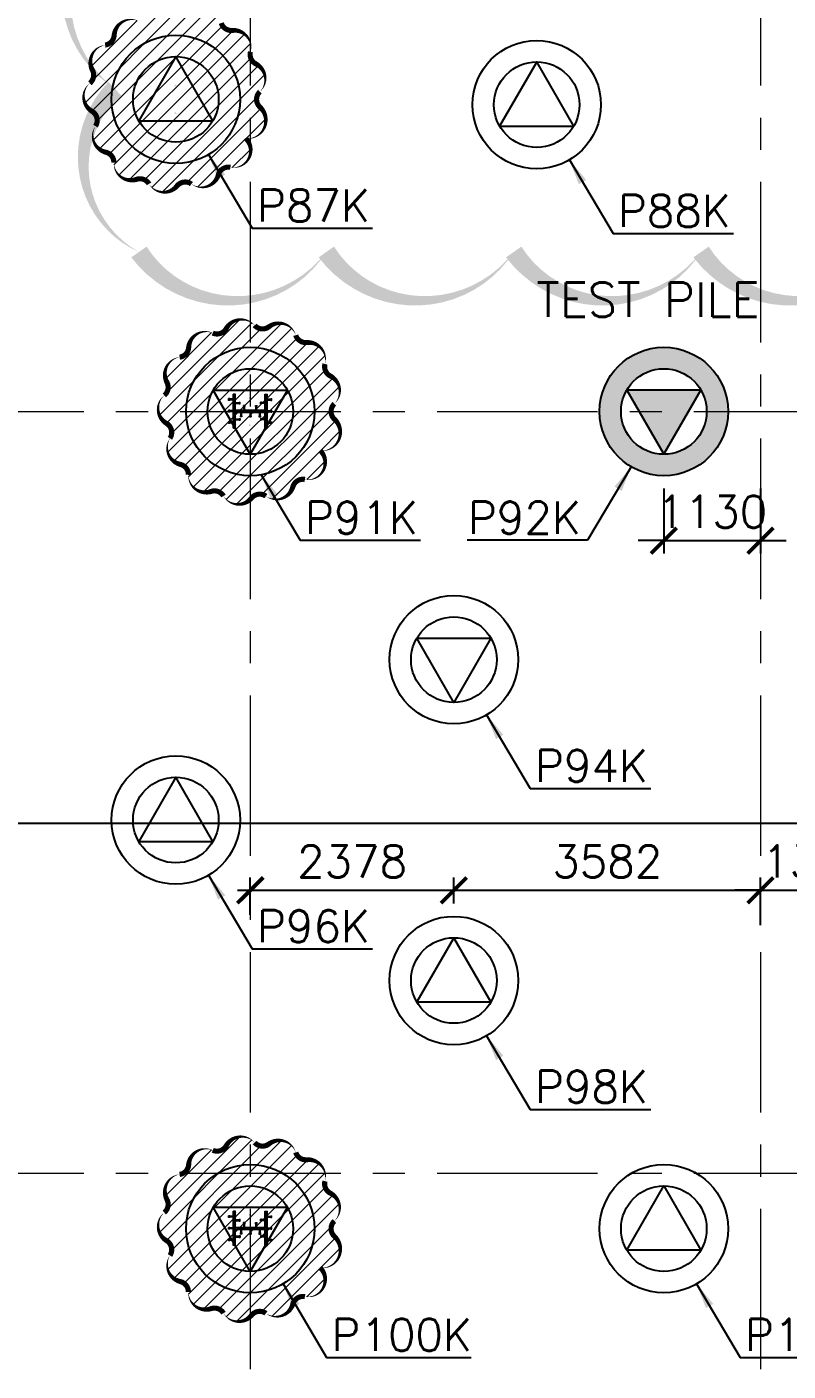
# Model space of a CAD drawing. Header units: millimetres. Extents: x -346728 to 1320345, y -537202 to -385966.
# Drawn here: x 149069 to 157960, y -451106 to -435397 of the extents above; entities that cross this region are included whole.
import ezdxf

# ---------------------------------------------------------------- set-up
doc = ezdxf.new("R2010")
doc.units = ezdxf.units.MM
doc.header["$LTSCALE"] = 100
doc.linetypes.add('X1326_GLB$0$CENTER', pattern=[2, 1.25, -0.25, 0.25, -0.25])
for name, color, linetype, lineweight in [('A-giao thong', 8, 'Continuous', 15), ('KCMANH', 8, 'Continuous', 13), ('KINGPOST', 5, 'Continuous', 20), ('X1326_GLB$0$A-tim', 8, 'X1326_GLB$0$CENTER', 9)]:
    doc.layers.add(name, color=color, linetype=linetype, lineweight=lineweight)
doc.layers.add('CL load', color=1, linetype='Continuous', plot=False)
for name, color, linetype in [('hach', 253, 'Continuous'), ('PILE MARK', 8, 'Continuous'), ('PL', 3, 'Continuous'), ('PLT', 6, 'Continuous'), ('X1326_COL_B4$0$CS', 253, 'Continuous')]:
    doc.layers.add(name, color=color, linetype=linetype)
doc.styles.add('simplex', font='simplex.shx')
doc.dimstyles.new('100', dxfattribs={"dimscale": 150, "dimtxt": 2.5, "dimasz": 2, "dimexe": 1, "dimexo": 1, "dimgap": 1, "dimtad": 1, "dimdec": 0, "dimzin": 0, "dimdsep": 46, "dimtxsty": 'simplex', "dimblk": 'ARCHTICK', "dimcen": 1, "dimdle": 1, "dimclrd": 256, "dimclre": 256, "dimclrt": 6, "dimadec": 0, "dimazin": 0, "dimtfac": 1, "dimtdec": 0, "dimtix": 1, "dimtmove": 2, "dimatfit": 3, "dimfxl": 1, "dimtolj": 1, "dimtzin": 0, "dimarcsym": 0})
pattern_1 = [(44.99999999999996, (188543.3296231151, 11377564.43864296), (-8.980256121069152, 8.980256121069143), []), (135, (188543.3296231151, 11377564.43864296), (-8.980256121069152, -8.980256121069143), [])]

# ---------------------------------------------------------------- blocks, each defined once
blk = doc.blocks.new('_ArchTick')
at = {"color": 0, "linetype": 'ByBlock', "const_width": 0.15}
blk.add_lwpolyline([(-0.5, -0.5), (0.5, 0.5)], dxfattribs=at)
blk = doc.blocks.new('*D486')
at = {"layer": 'CL load', "lineweight": -2, "transparency": 16777216}
for p, q in [((156508.6456790178, -440791.5712826995), (156508.6456790178, -441550.6619873071)), ((157638.6153453021, -440791.5712826995), (157638.6153453021, -441550.6619873071)), ((156508.6456790178, -441400.6619873071), (156208.6456790178, -441400.6619873071)), ((156508.6456790178, -441400.6619873071), (157638.6153453021, -441400.6619873071)), ((157638.6153453021, -441400.6619873071), (157938.6153453021, -441400.6619873071))]:
    blk.add_line(p, q, dxfattribs=at)
at = {"layer": 'DEFPOINTS', "color": 0, "transparency": 16777216}
for p in [(156508.6456790178, -440641.5712826995, -3.083976025664015e-07), (157638.6153453021, -440641.5712826995, -8.246638572018128e-07), (157638.6153453021, -441400.6619873071)]:
    blk.add_point(p, dxfattribs=at)
at = {"layer": 'CL load', "lineweight": -2, "transparency": 16777216, "xscale": 300, "yscale": 300, "zscale": 300}
blk.add_blockref('_ArchTick', (156508.6456790178, -441400.6619873071), dxfattribs=at)
at = {"layer": 'CL load', "lineweight": -2, "transparency": 16777216, "xscale": 300, "yscale": 300, "zscale": 300, "rotation": 180}
blk.add_blockref('_ArchTick', (157638.6153453021, -441400.6619873071), dxfattribs=at)
at = {"layer": 'CL load', "color": 6, "transparency": 16777216, "insert": (157073.63051216, -441063.1619873071), "char_height": 375, "attachment_point": 5, "style": 'simplex'}
blk.add_mtext('\\A1;1130', dxfattribs=at)
blk = doc.blocks.new('*D487')
at = {"layer": 'CL load', "lineweight": -2, "transparency": 16777216}
for p, q in [((151678.6153453021, -445773.1601299536), (151678.6153453021, -445337.0852970478)), ((154056.2128358659, -445641.5399574384), (154056.2128358659, -445337.0852970478)), ((151528.6153453021, -445487.0852970478), (154206.2128358659, -445487.0852970478))]:
    blk.add_line(p, q, dxfattribs=at)
at = {"layer": 'DEFPOINTS', "color": 0, "transparency": 16777216}
for p in [(154056.2128358659, -445487.0852970478), (154056.2128358659, -445791.5399574384, -6.620739441132173e-07), (151678.6153453021, -445923.1601299536, -6.585855771845672e-07)]:
    blk.add_point(p, dxfattribs=at)
at = {"layer": 'CL load', "lineweight": -2, "transparency": 16777216, "xscale": 300, "yscale": 300, "zscale": 300, "rotation": 180}
blk.add_blockref('_ArchTick', (151678.6153453021, -445487.0852970478), dxfattribs=at)
at = {"layer": 'CL load', "lineweight": -2, "transparency": 16777216, "xscale": 300, "yscale": 300, "zscale": 300}
blk.add_blockref('_ArchTick', (154056.2128358659, -445487.0852970478), dxfattribs=at)
at = {"layer": 'CL load', "color": 6, "transparency": 16777216, "insert": (152867.414090584, -445149.5852970478), "char_height": 375, "attachment_point": 5, "style": 'simplex'}
blk.add_mtext('\\A1;2378', dxfattribs=at)
blk = doc.blocks.new('*D488')
at = {"layer": 'CL load', "lineweight": -2, "transparency": 16777216}
for p, q in [((154056.2128358659, -445641.5399574384), (154056.2128358659, -445337.0852970478)), ((157638.6153453021, -445892.8298952738), (157638.6153453021, -445337.0852970478)), ((153906.2128358659, -445487.0852970478), (157788.6153453021, -445487.0852970478))]:
    blk.add_line(p, q, dxfattribs=at)
at = {"layer": 'DEFPOINTS', "color": 0, "transparency": 16777216}
for p in [(157638.6153453021, -445487.0852970478), (154056.2128358659, -445791.5399574384, -6.620739441132173e-07), (157638.6153453021, -446042.8298952738, -8.777064977039117e-07)]:
    blk.add_point(p, dxfattribs=at)
at = {"layer": 'CL load', "lineweight": -2, "transparency": 16777216, "xscale": 300, "yscale": 300, "zscale": 300, "rotation": 180}
blk.add_blockref('_ArchTick', (154056.2128358659, -445487.0852970478), dxfattribs=at)
at = {"layer": 'CL load', "lineweight": -2, "transparency": 16777216, "xscale": 300, "yscale": 300, "zscale": 300}
blk.add_blockref('_ArchTick', (157638.6153453021, -445487.0852970478), dxfattribs=at)
at = {"layer": 'CL load', "color": 6, "transparency": 16777216, "insert": (155847.414090584, -445149.5852970478), "char_height": 375, "attachment_point": 5, "style": 'simplex'}
blk.add_mtext('\\A1;3582', dxfattribs=at)
blk = doc.blocks.new('*D489')
at = {"layer": 'CL load', "lineweight": -2, "transparency": 16777216}
for p, q in [((157638.6153453021, -445892.8298952738), (157638.6153453021, -445337.0852970478)), ((158961.0785221703, -445641.5399574384), (158961.0785221703, -445337.0852970478)), ((157638.6153453021, -445487.0852970478), (157338.6153453021, -445487.0852970478)), ((157638.6153453021, -445487.0852970478), (158961.0785221703, -445487.0852970478)), ((158961.0785221703, -445487.0852970478), (159261.0785221703, -445487.0852970478))]:
    blk.add_line(p, q, dxfattribs=at)
at = {"layer": 'DEFPOINTS', "color": 0, "transparency": 16777216}
for p in [(158961.0785221703, -445487.0852970478), (158961.0785221703, -445791.5399574384, -6.620739441132173e-07), (157638.6153453021, -446042.8298952738, -8.777064977039117e-07)]:
    blk.add_point(p, dxfattribs=at)
at = {"layer": 'CL load', "lineweight": -2, "transparency": 16777216, "xscale": 300, "yscale": 300, "zscale": 300}
blk.add_blockref('_ArchTick', (157638.6153453021, -445487.0852970478), dxfattribs=at)
at = {"layer": 'CL load', "lineweight": -2, "transparency": 16777216, "xscale": 300, "yscale": 300, "zscale": 300, "rotation": 180}
blk.add_blockref('_ArchTick', (158961.0785221703, -445487.0852970478), dxfattribs=at)
at = {"layer": 'CL load', "color": 6, "transparency": 16777216, "insert": (158299.8469337362, -445149.5852970478), "char_height": 375, "attachment_point": 5, "style": 'simplex'}
blk.add_mtext('\\A1;1322', dxfattribs=at)
blk = doc.blocks.new('LVL-KHUNGTEN')
blk.add_lwpolyline([(61072.91373489425, 41092.78793908656), (119123.5098692991, 41092.78793908656), (119123.5098692991, 61.8816838347775), (61072.91373489425, 61.8816838347775)], close=True)
blk = doc.blocks.new('KP50')
at = {"ltscale": 0.1}
h = blk.add_hatch(color=6, dxfattribs=at)
h.dxf.hatch_style = 1
h.paths.add_polyline_path([(14.40000000000146, 171.2000000000044), (-14.39999999999418, 171.2000000000044), (-14.39999999999418, 142.3999999999869)])
h.paths.add_polyline_path([(-14.39999999999418, -142.3999999999724), (-14.39999999999418, -171.1999999999898), (14.40000000000146, -171.1999999999898)])
at = {"layer": 'KCMANH', "linetype": 'ByBlock'}
h = blk.add_hatch(dxfattribs=at)
h.set_pattern_fill('ANSI37', color=6, scale=4, style=0)
h.set_pattern_definition(pattern_1)
h.paths.add_polyline_path([(-200, 200.0000000000073), (-200, 171.2000000000044), (200, 171.2000000000044), (200, 200.0000000000073)])
h = blk.add_hatch(dxfattribs=at)
h.set_pattern_fill('ANSI37', color=6, scale=4, style=0)
h.set_pattern_definition([(44.99999999999996, (188728.9296231151, 11377564.43864296), (-8.980256121069152, 8.980256121069143), []), (135, (188728.9296231151, 11377564.43864296), (-8.980256121069152, -8.980256121069143), [])])
h.paths.add_polyline_path([(14.40000000000146, 171.2000000000044), (-14.39999999999418, 142.3999999999869), (-14.39999999999418, -142.3999999999724), (14.40000000000146, -171.1999999999898)])
h = blk.add_hatch(dxfattribs=at)
h.set_pattern_fill('ANSI37', color=6, scale=4, style=0)
h.set_pattern_definition(pattern_1)
h.paths.add_polyline_path([(-200, -171.1999999999898), (-200, -199.9999999999927), (200, -199.9999999999927), (200, -171.1999999999898)])
for p, q in [((-125.1904738589728, 252.8000000000029), (-145.990473858983, 252.8000000000029)), ((-145.990473858983, 240), (-145.990473858983, 252.8000000000029)), ((-125.1904738589728, 240), (-145.990473858983, 240)), ((-141.9904738589757, 200), (-141.9904738589757, 240)), ((-129.1904738589801, 200), (-129.1904738589801, 240)), ((-125.1904738589728, 240), (-125.1904738589728, 252.8000000000029)), ((-101.9904738589757, 171.1999999999935), (-101.9904738589757, 131.1999999999935)), ((-89.19047385898011, 171.1999999999935), (-89.19047385898011, 131.1999999999935)), ((-10.40000000000146, 252.8000000000029), (10.40000000000146, 252.8000000000029)), ((-10.40000000000146, 240), (-10.40000000000146, 252.8000000000029)), ((-10.40000000000146, 240), (10.40000000000146, 240)), ((-6.400000000001455, 200), (-6.400000000001455, 240)), ((6.400000000001455, 200), (6.400000000001455, 240)), ((10.40000000000146, 240), (10.40000000000146, 252.8000000000029)), ((89.19047385898011, 171.1999999999935), (89.19047385898011, 131.1999999999935)), ((101.990473858983, 171.1999999999935), (101.990473858983, 131.1999999999935)), ((125.1904738589801, 252.8000000000029), (145.990473858983, 252.8000000000029)), ((125.1904738589801, 240), (125.1904738589801, 252.8000000000029)), ((125.1904738589801, 240), (145.990473858983, 240)), ((129.1904738589801, 200), (129.1904738589801, 240)), ((141.990473858983, 200), (141.990473858983, 240)), ((145.990473858983, 240), (145.990473858983, 252.8000000000029)), ((-85.19047385897284, 131.1999999999935), (-105.990473858983, 131.1999999999935)), ((-105.990473858983, 131.1999999999935), (-105.990473858983, 118.4000000000015)), ((-85.19047385897284, 118.4000000000015), (-105.990473858983, 118.4000000000015)), ((-85.19047385897284, 131.1999999999935), (-85.19047385897284, 118.4000000000015)), ((-67.19999999999709, 99.5998938560515), (-67.19999999999709, 120.3998938560471)), ((-54.39999999999418, 120.3998938560471), (-67.19999999999709, 120.3998938560471)), ((-54.39999999999418, 99.5998938560515), (-67.19999999999709, 99.5998938560515)), ((-67.19999999999709, 10.40000000000146), (-67.19999999999709, -10.40000000000509)), ((-54.39999999999418, 10.40000000000146), (-67.19999999999709, 10.40000000000146)), ((-54.39999999999418, 99.5998938560515), (-54.39999999999418, 120.3998938560471)), ((-14.39999999999418, 116.3998938560471), (-54.39999999999418, 116.3998938560471)), ((-14.39999999999418, 103.5998938560479), (-54.39999999999418, 103.5998938560479)), ((-54.39999999999418, 10.40000000000146), (-54.39999999999418, -10.40000000000509)), ((-14.39999999999418, 6.399999999997817), (-54.39999999999418, 6.399999999997817)), ((14.40000000000146, 76.39989385604713), (54.40000000000146, 76.39989385604713)), ((14.40000000000146, 63.59989385604786), (54.40000000000146, 63.59989385604786)), ((54.40000000000146, 59.59989385605149), (54.40000000000146, 80.39989385604713)), ((54.40000000000146, 80.39989385604713), (67.20000000000437, 80.39989385604713)), ((54.40000000000146, 59.59989385605149), (67.20000000000437, 59.59989385605149)), ((67.20000000000437, 59.59989385605149), (67.20000000000437, 80.39989385604713)), ((85.19047385898011, 131.1999999999935), (105.990473858983, 131.1999999999935)), ((85.19047385898011, 131.1999999999935), (85.19047385898011, 118.4000000000015)), ((85.19047385898011, 118.4000000000015), (105.990473858983, 118.4000000000015)), ((105.990473858983, 131.1999999999935), (105.990473858983, 118.4000000000015)), ((-85.19047385897284, -118.4000000000015), (-105.990473858983, -118.4000000000015)), ((-105.990473858983, -131.1999999999971), (-105.990473858983, -118.4000000000015)), ((-85.19047385897284, -131.1999999999971), (-105.990473858983, -131.1999999999971)), ((-101.9904738589757, -171.1999999999971), (-101.9904738589757, -131.1999999999971)), ((-89.19047385898011, -171.1999999999971), (-89.19047385898011, -131.1999999999971)), ((-85.19047385897284, -131.1999999999971), (-85.19047385897284, -118.4000000000015)), ((-54.39999999999418, -10.40000000000509), (-67.19999999999709, -10.40000000000509)), ((-67.19999999999709, -99.5998938560515), (-67.19999999999709, -120.3998938560471)), ((-54.39999999999418, -99.5998938560515), (-67.19999999999709, -99.5998938560515)), ((-54.39999999999418, -120.3998938560471), (-67.19999999999709, -120.3998938560471)), ((-14.39999999999418, -6.400000000001455), (-54.39999999999418, -6.400000000001455)), ((-54.39999999999418, -99.5998938560515), (-54.39999999999418, -120.3998938560471)), ((-14.39999999999418, -103.5998938560515), (-54.39999999999418, -103.5998938560515)), ((-14.39999999999418, -116.3998938560471), (-54.39999999999418, -116.3998938560471)), ((14.40000000000146, -63.59989385605149), (54.40000000000146, -63.59989385605149)), ((14.40000000000146, -76.39989385604713), (54.40000000000146, -76.39989385604713)), ((54.40000000000146, -59.59989385605149), (54.40000000000146, -80.39989385604713)), ((54.40000000000146, -59.59989385605149), (67.20000000000437, -59.59989385605149)), ((54.40000000000146, -80.39989385604713), (67.20000000000437, -80.39989385604713)), ((67.20000000000437, -59.59989385605149), (67.20000000000437, -80.39989385604713)), ((85.19047385898011, -118.4000000000015), (105.990473858983, -118.4000000000015)), ((85.19047385898011, -131.1999999999971), (85.19047385898011, -118.4000000000015)), ((85.19047385898011, -131.1999999999971), (105.990473858983, -131.1999999999971)), ((89.19047385898011, -171.1999999999971), (89.19047385898011, -131.1999999999971)), ((101.990473858983, -171.1999999999971), (101.990473858983, -131.1999999999971)), ((105.990473858983, -131.1999999999971), (105.990473858983, -118.4000000000015)), ((-125.1904738589728, -240), (-145.990473858983, -240)), ((-145.990473858983, -240), (-145.990473858983, -252.8000000000029)), ((-125.1904738589728, -252.8000000000029), (-145.990473858983, -252.8000000000029)), ((-141.9904738589757, -200), (-141.9904738589757, -240)), ((-129.1904738589801, -200), (-129.1904738589801, -240)), ((-125.1904738589728, -240), (-125.1904738589728, -252.8000000000029)), ((-10.40000000000146, -240), (10.40000000000146, -240)), ((-10.40000000000146, -240), (-10.40000000000146, -252.8000000000029)), ((-10.40000000000146, -252.8000000000029), (10.40000000000146, -252.8000000000029)), ((-6.400000000001455, -200), (-6.400000000001455, -240)), ((6.400000000001455, -200), (6.400000000001455, -240)), ((10.40000000000146, -240), (10.40000000000146, -252.8000000000029)), ((125.1904738589801, -240), (145.990473858983, -240)), ((125.1904738589801, -240), (125.1904738589801, -252.8000000000029)), ((125.1904738589801, -252.8000000000029), (145.990473858983, -252.8000000000029)), ((129.1904738589801, -200), (129.1904738589801, -240)), ((141.990473858983, -200), (141.990473858983, -240)), ((145.990473858983, -240), (145.990473858983, -252.8000000000029))]:
    blk.add_line(p, q, dxfattribs=at)
at = {"layer": 'KINGPOST', "color": 6, "linetype": 'ByBlock'}
for p, q in [((-200, 200), (200, 200)), ((-200, 171.1999999999935), (-200, 200)), ((-200, 171.1999999999935), (200, 171.1999999999935)), ((-14.39999999999418, 171.1999999999935), (-14.39999999999418, -171.1999999999971)), ((-14.39999999997235, 142.4000000000015), (14.40000000000146, 171.1999999999935)), ((14.40000000000146, 171.1999999999935), (14.40000000000146, -171.1999999999971)), ((200, 171.1999999999935), (200, 200)), ((-14.39999999997235, -142.4000000000015), (14.40000000000146, -171.1999999999971)), ((-200, -171.1999999999971), (200, -171.1999999999971)), ((-200, -171.1999999999971), (-200, -200)), ((-200, -200), (200, -200)), ((200, -171.1999999999971), (200, -200))]:
    blk.add_line(p, q, dxfattribs=at)
blk.add_lwpolyline([(-14.39999999999418, 0), (14.40000000000146, 0)], dxfattribs=at)
blk = doc.blocks.new('B1 Kingpost Layout Plan1')
at = {"layer": 'KCMANH', "linetype": 'ByBlock', "rotation": 90}
for p in [(1314.929612177308, -25121.43074000033, -1.995038019231288e-07), (1314.929612177191, -34671.36808947549, 1.377823082293617e-07)]:
    blk.add_blockref('KP50', p, dxfattribs=at)

msp = doc.modelspace()

# ---------------------------------------------------------------- hatches: boundary and pattern name
at = {"ltscale": 0.1}
h = msp.add_hatch(color=3, dxfattribs=at)
h.dxf.hatch_style = 1
h.paths.add_polyline_path([(150823.0176907848, -436072.6865434922), (150794.217690785, -436072.6865434922), (150794.217690785, -436101.4865434922)])
h.paths.add_polyline_path([(150794.217690785, -436386.2865434922), (150794.217690785, -436415.0865434922), (150823.0176907848, -436415.0865434922)])
h = msp.add_hatch(color=3, dxfattribs=at)
h.dxf.hatch_style = 1
h.paths.add_polyline_path([(151693.0154168457, -439720.3712826999), (151664.2154168457, -439720.3712826999), (151664.2154168457, -439749.1712827)])
h.paths.add_polyline_path([(151664.2154168457, -440033.9712826999), (151664.2154168457, -440062.7712826999), (151693.0154168457, -440062.7712826999)])
h = msp.add_hatch(color=3, dxfattribs=at)
h.dxf.hatch_style = 1
h.paths.add_polyline_path([(151693.0154168455, -449270.308632176), (151664.2154168455, -449270.308632176), (151664.2154168455, -449299.108632176)])
h.paths.add_polyline_path([(151664.2154168455, -449583.9086321759), (151664.2154168455, -449612.708632176), (151693.0154168455, -449612.708632176)])
at = {"layer": 'A-giao thong', "transparency": 33554572}
h = msp.add_hatch(dxfattribs=at)
h.set_pattern_fill('ANSI31', color=256, scale=1000)
h.set_pattern_definition([(45, (112459.6523017719, -533500.5280419161), (-88.38834764831843, 88.38834764831844), [])])
edge = h.paths.add_edge_path()
edge.add_arc((151653.7288671472, -436008.1927934434), 200.091326396924, 313.1890045741997, 423.1890044747136)
edge.add_arc((151799.5379357832, -435719.6774924549), 123.1753799015254, 165.3246326879942, 243.18900447470742, ccw=False)
edge.add_arc((151486.5762263905, -435637.7173180711), 200.3404647350627, 345.3246326879935, 455.3246325885028)
edge.add_arc((151456.5543893148, -435315.5974785245), 123.1753799015117, 197.4523541326421, 275.32463258850305, ccw=False)
edge.add_arc((151148.0174406777, -435412.5967996123), 200.2499081724988, 17.45235413264597, 127.4523540331561)
edge.add_arc((150951.3420434821, -435155.8426270977), 123.1753799015265, 221.3374224332373, 307.4523540331534, ccw=False)
edge.add_arc((150706.2959808899, -435371.4045936333), 203.1902650560175, 41.33742243323479, 151.337422333742)
edge.add_arc((150419.9233024372, -435214.8631510557), 123.1753799015094, 245.97207067360318, 331.33742233374693, ccw=False)
edge.add_arc((150288.2254884907, -435510.2736567024), 200.261910843809, 65.97207067360544, 175.9720705741139)
edge.add_arc((149965.5871110699, -435487.5545356842), 123.1753799015126, 278.0994113494279, 355.97207057411634, ccw=False)
edge.add_arc((150011.1669868583, -435807.8390246658), 200.3361020571378, 98.09941134942484, 208.0994112499362)
edge.add_arc((149725.7872513955, -435960.2138439316), 123.175379901518, -50.51419146834911, 28.099411249937475, ccw=False)
edge.add_arc((149931.7058714484, -436210.1392034668), 200.6535308265784, 129.4858085316449, 239.4858084321514)
edge.add_arc((149767.2811708055, -436489.1189182164), 123.1753799015154, -33.38585266077672, 59.48580843215609, ccw=False)
edge.add_arc((150037.2193397717, -436667.0147297315), 200.1101515091129, 146.6141473392238, 256.6141472397279)
edge.add_arc((149962.376249115, -436981.517585999), 123.1753799015155, -1.2513417107547866, 76.61414723972922, ccw=False)
edge.add_arc((150285.8185137883, -436988.5826990654), 200.3440389897893, 178.7486582892484, 288.7486581897573)
edge.add_arc((150389.8032483641, -437294.9354195935), 123.1753799015132, 30.876836025434216, 108.7486581897549, ccw=False)
edge.add_arc((150667.3793388964, -437128.9619361986), 200.2371789537907, 210.876836025434, 320.876835925943)
edge.add_arc((150918.2800104018, -437333.031866035), 123.1753799015087, 54.01226688685409, 140.8768359259447, ccw=False)
edge.add_arc((151110.0232922589, -437069.0010231303), 203.1339398279393, 234.0122668868539, 344.0122667873574)
edge.add_arc((151423.7111915828, -437158.8769039888), 123.1753799015273, 79.39644157920287, 164.0122667873614, ccw=False)
edge.add_arc((151483.2297360385, -436840.9515779005), 200.2731787634664, 259.3964415791925, 404.1286010454199)
edge.add_arc((151648.1101095426, -436490.5848603399), 211.9778768860564, 264.279643978025, 407.3982272340489)
edge.add_arc((151874.974928326, -436243.886543496), 123.175379901495, 133.189004574196, 227.3982272340362, ccw=False)
h = msp.add_hatch(dxfattribs=at)
h.set_pattern_fill('ANSI31', color=256, scale=1000)
h.set_pattern_definition([(45, (113329.6500278325, -537148.2127811238), (-88.38834764831843, 88.38834764831844), [])])
edge = h.paths.add_edge_path()
edge.add_arc((152523.7265932081, -439655.8775326512), 200.091326396924, 313.1890045741997, 423.1890044747136)
edge.add_arc((152669.5356618441, -439367.3622316626), 123.1753799015254, 165.3246326879942, 243.18900447470742, ccw=False)
edge.add_arc((152356.5739524514, -439285.4020572788), 200.3404647350627, 345.3246326879935, 455.3246325885028)
edge.add_arc((152326.5521153757, -438963.2822177322), 123.1753799015117, 197.4523541326421, 275.32463258850305, ccw=False)
edge.add_arc((152018.0151667386, -439060.2815388201), 200.2499081724988, 17.45235413264597, 127.4523540331561)
edge.add_arc((151821.3397695427, -438803.5273663055), 123.1753799015265, 221.3374224332373, 307.4523540331534, ccw=False)
edge.add_arc((151576.2937069508, -439019.089332841), 203.1902650560175, 41.33742243323479, 151.337422333742)
edge.add_arc((151289.9210284979, -438862.5478902634), 123.1753799015094, 245.97207067360318, 331.33742233374693, ccw=False)
edge.add_arc((151158.2232145516, -439157.9583959101), 200.261910843809, 65.97207067360544, 175.9720705741139)
edge.add_arc((150835.5848371306, -439135.239274892), 123.1753799015126, 278.0994113494279, 355.97207057411634, ccw=False)
edge.add_arc((150881.164712919, -439455.5237638735), 200.3361020571378, 98.09941134942484, 208.0994112499362)
edge.add_arc((150595.7849774561, -439607.8985831393), 123.175379901518, -50.51419146834911, 28.099411249937475, ccw=False)
edge.add_arc((150801.7035975094, -439857.8239426746), 200.6535308265784, 129.4858085316449, 239.4858084321514)
edge.add_arc((150637.2788968662, -440136.8036574242), 123.1753799015154, -33.38585266077672, 59.48580843215609, ccw=False)
edge.add_arc((150907.2170658324, -440314.6994689392), 200.1101515091129, 146.6141473392238, 256.6141472397279)
edge.add_arc((150832.3739751757, -440629.2023252067), 123.1753799015155, -1.2513417107547866, 76.61414723972922, ccw=False)
edge.add_arc((151155.8162398493, -440636.2674382731), 200.3440389897893, 178.7486582892484, 288.7486581897573)
edge.add_arc((151259.800974425, -440942.6201588013), 123.1753799015132, 30.876836025434216, 108.7486581897549, ccw=False)
edge.add_arc((151537.3770649571, -440776.6466754064), 200.2371789537907, 210.876836025434, 320.876835925943)
edge.add_arc((151788.2777364627, -440980.7166052427), 123.1753799015087, 54.01226688685409, 140.8768359259447, ccw=False)
edge.add_arc((151980.0210183198, -440716.685762338), 203.1339398279393, 234.0122668868539, 344.0122667873574)
edge.add_arc((152293.7089176435, -440806.5616431965), 123.1753799015273, 79.39644157920287, 164.0122667873614, ccw=False)
edge.add_arc((152353.2274620995, -440488.6363171082), 200.2731787634664, 259.3964415791925, 404.1286010454199)
edge.add_arc((152518.1078356032, -440138.2695995476), 211.9778768860564, 264.279643978025, 407.3982272340489)
edge.add_arc((152744.9726543869, -439891.5712827038), 123.175379901495, 133.189004574196, 227.3982272340362, ccw=False)
h = msp.add_hatch(dxfattribs=at)
h.set_pattern_fill('ANSI31', color=256, scale=1000)
h.set_pattern_definition([(45, (113329.6500278325, -546698.1501305999), (-88.38834764831843, 88.38834764831844), [])])
edge = h.paths.add_edge_path()
edge.add_arc((152523.7265932076, -449205.8148821272), 200.091326396924, 313.1890045741997, 423.1890044747136)
edge.add_arc((152669.5356618437, -448917.2995811386), 123.1753799015254, 165.3246326879942, 243.18900447470742, ccw=False)
edge.add_arc((152356.5739524512, -448835.3394067548), 200.3404647350627, 345.3246326879935, 455.3246325885028)
edge.add_arc((152326.5521153755, -448513.2195672083), 123.1753799015117, 197.4523541326421, 275.32463258850305, ccw=False)
edge.add_arc((152018.0151667384, -448610.2188882961), 200.2499081724988, 17.45235413264597, 127.4523540331561)
edge.add_arc((151821.3397695427, -448353.4647157815), 123.1753799015265, 221.3374224332373, 307.4523540331534, ccw=False)
edge.add_arc((151576.2937069506, -448569.0266823171), 203.1902650560175, 41.33742243323479, 151.337422333742)
edge.add_arc((151289.9210284977, -448412.4852397395), 123.1753799015094, 245.97207067360318, 331.33742233374693, ccw=False)
edge.add_arc((151158.2232145514, -448707.8957453861), 200.261910843809, 65.97207067360544, 175.9720705741139)
edge.add_arc((150835.5848371303, -448685.176624368), 123.1753799015126, 278.0994113494279, 355.97207057411634, ccw=False)
edge.add_arc((150881.164712919, -449005.4611133495), 200.3361020571378, 98.09941134942484, 208.0994112499362)
edge.add_arc((150595.7849774561, -449157.8359326153), 123.175379901518, -50.51419146834911, 28.099411249937475, ccw=False)
edge.add_arc((150801.7035975089, -449407.7612921506), 200.6535308265784, 129.4858085316449, 239.4858084321514)
edge.add_arc((150637.278896866, -449686.7410069002), 123.1753799015154, -33.38585266077672, 59.48580843215609, ccw=False)
edge.add_arc((150907.2170658322, -449864.6368184153), 200.1101515091129, 146.6141473392238, 256.6141472397279)
edge.add_arc((150832.3739751755, -450179.1396746828), 123.1753799015155, -1.2513417107547866, 76.61414723972922, ccw=False)
edge.add_arc((151155.816239849, -450186.2047877492), 200.3440389897893, 178.7486582892484, 288.7486581897573)
edge.add_arc((151259.8009744248, -450492.5575082773), 123.1753799015132, 30.876836025434216, 108.7486581897549, ccw=False)
edge.add_arc((151537.3770649569, -450326.5840248824), 200.2371789537907, 210.876836025434, 320.876835925943)
edge.add_arc((151788.2777364622, -450530.6539547188), 123.1753799015087, 54.01226688685409, 140.8768359259447, ccw=False)
edge.add_arc((151980.0210183194, -450266.6231118141), 203.1339398279393, 234.0122668868539, 344.0122667873574)
edge.add_arc((152293.7089176435, -450356.4989926725), 123.1753799015273, 79.39644157920287, 164.0122667873614, ccw=False)
edge.add_arc((152353.2274620992, -450038.5736665843), 200.2731787634664, 259.3964415791925, 404.1286010454199)
edge.add_arc((152518.107835603, -449688.2069490236), 211.9778768860564, 264.279643978025, 407.3982272340489)
edge.add_arc((152744.9726543867, -449441.5086321798), 123.175379901495, 133.189004574196, 227.3982272340362, ccw=False)
at = {"layer": 'hach'}
h = msp.add_hatch(dxfattribs=at)
h.set_pattern_fill('ANSI31', color=256, scale=70)
h.set_pattern_definition([(45, (121918.5586272281, -508591.2227448209), (-157.1544821187101, 157.1544821187102), [])])
h.paths.add_polyline_path([(142200.7174031938, -410142.157258469), (128621.2299212609, -428107.5122169152), (155914.0807850178, -501359.0065796374), (162214.0877402602, -503970.9423327898), (238136.4096880872, -469396.5978761645), (242695.206744063, -462329.4458765544), (242687.1652499498, -415142.6860857411), (237685.1483409582, -410142.1572584765)])
h.paths.add_polyline_path([(142797.9098990844, -411342.1571560285), (129975.6618433549, -428305.7014718884), (156856.1871301314, -500450.5520168371), (162191.6436317093, -502662.5923677236), (237318.7880773254, -468450.3646135417), (241495.1464346874, -461976.0778765109), (241487.0023686721, -415639.3961758266), (237188.1965684931, -411342.1571560359)], flags=16)
h = msp.add_hatch(dxfattribs=at)
h.set_pattern_fill('AR-CONC', color=256, scale=4)
h.set_pattern_definition([(49.99999999999999, (121918.5586272281, -508591.2227448209), (728.738675984016, -63.75634215561234), [76.2, -838.2]), (355, (121918.5586272281, -508591.2227448209), (-140.9736856998774, 764.2273809561406), [60.96, -670.56233668]), (100.4514446999999, (121979.2866552282, -508596.5357588209), (587.7649883614131, 700.4710076487804), [64.76003519999988, -712.360978399999]), (46.18420000000002, (121918.5586272281, -508388.022744821), (1084.31616356852, -168.1693117309086), [114.2999999999996, -1257.299999999994]), (96.63555760999992, (122008.9182272282, -508402.0367448209), (949.616536206012, 989.7044983908861), [97.14009256, -1068.54243264]), (351.1841511700001, (121918.5586272281, -508388.022744821), (949.6165362599081, 989.7044983421306), [91.43986828, -1005.83892768]), (21, (122020.1586272282, -508438.822744821), (606.4575650765299, -409.0607927483504), [76.2, -838.2]), (326.0000000000001, (122020.1586272282, -508438.822744821), (247.2081133905883, 736.7518644892771), [60.96, -670.56]), (71.45144499999999, (122070.6967576282, -508472.911144421), (853.6656771148646, 327.691075543621), [64.7600352, -712.3597503999999]), (37.50000000000001, (121918.5586272281, -508591.2227448209), (12.35441300236727, 338.2201554926124), [0, -662.432, 0, -680.72, 0, -673.1]), (7.499999999999999, (121918.5586272281, -508591.2227448209), (267.278650041223, 400.722299272478), [0, -388.112, 0, -647.192, 0, -256.54]), (327.5, (121691.9906272281, -508591.2227448209), (542.3623806674856, -22.91497597069377), [0, -254, 0, -792.48, 0, -1051.56]), (317.5, (121590.390627228, -508591.2227448209), (592.5167255440722, 101.7059641333321), [0, -330.2, 0, -526.288, 0, -746.76])])
h.paths.add_polyline_path([(142200.7174031938, -410142.157258469), (128621.2299212609, -428107.5122169152), (155914.0807850178, -501359.0065796374), (162214.0877402602, -503970.9423327898), (238136.4096880872, -469396.5978761645), (242695.206744063, -462329.4458765544), (242687.1652499498, -415142.6860857411), (237685.1483409582, -410142.1572584765)])
h.paths.add_polyline_path([(142797.9098990844, -411342.1571560285), (129975.6618433549, -428305.7014718884), (156856.1871301314, -500450.5520168371), (162191.6436317093, -502662.5923677236), (237318.7880773254, -468450.3646135417), (241495.1464346874, -461976.0778765109), (241487.0023686721, -415639.3961758266), (237188.1965684931, -411342.1571560359)], flags=16)
at = {"layer": 'PL'}
h = msp.add_hatch(color=6, dxfattribs=at)
h.dxf.hatch_style = 1
h.paths.add_polyline_path([(155758.6456790178, -439891.5712826995, 1), (157258.6456790178, -439891.5712826995, 1)])
h.paths.add_polyline_path([(157008.6456790178, -439891.5712826995, -1), (156008.6456790178, -439891.5712826995, -1)], flags=16)
h.paths.add_polyline_path([(156508.6456790178, -439391.5712826995), (156941.6583809101, -440141.5712826995), (156075.6329771258, -440141.5712826995)], flags=0)
h = msp.add_hatch(color=8, dxfattribs=at)
h.dxf.hatch_style = 1
h.paths.add_polyline_path([(155758.6457505613, -439891.5713851375, 1), (157258.6457505613, -439891.5713851375, 1)])
h.paths.add_polyline_path([(157008.6457505613, -439891.5713851375, -1), (156008.6457505613, -439891.5713851375, -1)], flags=16)
h.paths.add_polyline_path([(156508.6457505613, -439391.5713851375), (156941.6584524536, -440141.5713851375), (156075.6330486693, -440141.5713851375)], flags=0)
h = msp.add_hatch(color=6, dxfattribs=at)
h.dxf.hatch_style = 1
h.paths.add_polyline_path([(156508.6456790178, -440391.5712826995), (156075.6329771258, -439641.5712826995), (156941.6583809101, -439641.5712826995)])
h = msp.add_hatch(color=8, dxfattribs=at)
h.dxf.hatch_style = 1
h.paths.add_polyline_path([(156508.6457505613, -440391.5713851375), (156075.6330486693, -439641.5713851375), (156941.6584524536, -439641.5713851375)])

# ---------------------------------------------------------------- linework, layer by layer
at = {"elevation": -1404.949430587001}
msp.add_lwpolyline([(185394.0327293454, -438027.5510907467, 0, 218.8510542577968, -0.52056705), (183205.5221867674, -438027.5510907467, 0, 218.8510542577968, -0.52056705), (181017.0116441893, -438027.5510907467, 0, 218.8510542577968, -0.52056705), (178828.5011016115, -438027.5510907467, 0, 218.8510542577968, -0.52056705), (176639.9905590334, -438027.5510907467, 0, 218.8510542577968, -0.52056705), (174451.4800164556, -438027.5510907467, 0, 218.8510542577968, -0.52056705), (172262.9694738775, -438027.5510907467, 0, 218.8510542577968, -0.52056705), (170074.4589312995, -438027.5510907467, 0, 218.8510542577968, -0.52056705), (167885.9483887216, -438027.5510907467, 0, 218.8510542577968, -0.52056705), (165697.4378461436, -438027.5510907467, 0, 218.8510542577968, -0.52056705), (163508.9273035657, -438027.5510907467, 0, 218.8510542577968, -0.52056705), (161320.4167609877, -438027.5510907467, 0, 218.8510542577968, -0.52056705), (159131.9062184098, -438027.5510907467, 0, 218.8510542577968, -0.52056705), (156943.3956758318, -438027.5510907467, 0, 218.8510542577968, -0.52056705), (154754.8851332537, -438027.5510907467, 0, 218.8510542577968, -0.52056705), (152566.3745906759, -438027.5510907467, 0, 218.8510542577968, -0.52056705), (150377.8640480978, -438027.5510907467, 0, 218.8510542577968, -0.52056705), (150097.2254020919, -436119.6791941745, 0, 218.8510542577968, -0.52056705), (150097.2254020919, -433931.1686515965, 0, 218.8510542577968, -0.52056705)], format="xyseb", dxfattribs=at)
at = {"color": 5, "elevation": -2718.252243605091}
msp.add_lwpolyline([(150369.7685159324, -435327.365024838, 0, 60, 0.5205670499999991), (150088.4582389414, -435496.2067116778, 60, 60, -0.3534933906758924), (149982.9414209761, -435609.5012541377, 0, 60, 0.5205670500000176), (149834.4441593947, -435902.197893039, 60, 60, -0.3571345252974193), (149804.1128838934, -436055.2783983549, 0, 60, 0.520567049999982), (149829.8236872266, -436383.0029069195, 60, 60, -0.4289707164981073), (149870.1306128055, -436556.8991992289, 0, 60, 0.5205670499999676), (149990.8922983313, -436861.6885029224, 60, 60, -0.3534581953911722), (150085.5222536543, -436984.2075264946, 0, 60, 0.5205670499999923), (150350.2125516781, -437178.296013946, 60, 60, -0.3534892819256612), (150495.5212839405, -437231.7225161024, 0, 60, 0.5205670500000038), (150822.7216139078, -437255.3094942662, 60, 60, -0.3982747208827367), (150990.659345463, -437233.3653918826, 0, 60, 0.5205670499999902), (151305.3001507894, -437124.950518503, 60, 60, -0.3869502103842332), (151446.3769884403, -437037.8048763907, 0, 60, 0.7314348883771284), (151626.9815821448, -436701.5071342209, 0, 60, 0.7206828507104402), (151791.5976682995, -436334.5530021471, 60, 60, -0.435898308053293), (151790.6728115092, -436154.0793761092, 0, 60, 0.5205670500000068), (151743.9798251815, -435829.6114297094, 60, 60, -0.3534527118638525), (151680.3809359386, -435688.4719864993, 0, 60, 0.5205670500000036), (151467.9848995926, -435438.2413436327, 60, 60, -0.3534915216528338), (151339.049180961, -435352.5393277421, 0, 60, 0.52056705)], format="xyseb", dxfattribs=at)
at = {"color": 5}
for points, elevation in [([(152660.6705375699, -439801.7641153169, 0, 60, 0.5205670500000068), (152613.9775512424, -439477.2961689171, 60, 60, -0.3534527118638525), (152550.3786619995, -439336.1567257071, 0, 60, 0.5205670500000036), (152337.9826256536, -439085.9260828404, 60, 60, -0.3534915216528338), (152209.046907022, -439000.2240669498, 0, 60, 0.52056705), (151896.2429006836, -438901.3112870654, 60, 60, -0.3944898867801987), (151728.8556422473, -438884.8837453563, 0, 60, 0.5205670499999941), (151398.0024519163, -438921.6290219871, 60, 60, -0.3907150967676189), (151239.7662419931, -438975.0497640457, 0, 60, 0.5205670499999991), (150958.4559650021, -439143.8914508856, 60, 60, -0.3534933906758924), (150852.9391470368, -439257.1859933454, 0, 60, 0.5205670500000176), (150704.4418854553, -439549.8826322467, 60, 60, -0.3571345252974193), (150674.110609954, -439702.9631375626, 0, 60, 0.520567049999982), (150699.8214132875, -440030.6876461272, 60, 60, -0.4289707164981073), (150740.1283388665, -440204.5839384366, 0, 60, 0.5205670499999676), (150860.890024392, -440509.3732421302, 60, 60, -0.3534581953911722), (150955.5199797149, -440631.8922657024, 0, 60, 0.5205670499999923), (151220.210277739, -440825.9807531537, 60, 60, -0.3534892819256612), (151365.5190100012, -440879.4072553101, 0, 60, 0.5205670500000038), (151692.7193399687, -440902.9942334739, 60, 60, -0.3982747208827367), (151860.6570715239, -440881.0501310903, 0, 60, 0.5205670499999902), (152175.2978768503, -440772.6352577108, 60, 60, -0.3869502103842332), (152316.374714501, -440685.4896155985, 0, 60, 0.7314348883771284), (152496.9793082055, -440349.1918734286, 0, 60, 0.7206828507104402), (152661.5953943602, -439982.2377413549, 60, 60, -0.435898308053293)], -2718.252244230791), ([(152660.6705375696, -449351.7014647929, 0, 60, 0.5205670500000068), (152613.9775512422, -449027.2335183931, 60, 60, -0.3534527118638525), (152550.3786619993, -448886.0940751831, 0, 60, 0.5205670500000036), (152337.9826256531, -448635.8634323165, 60, 60, -0.3534915216528338), (152209.0469070217, -448550.1614164258, 0, 60, 0.52056705), (151896.2429006836, -448451.2486365414, 60, 60, -0.3944898867801987), (151728.8556422471, -448434.8210948323, 0, 60, 0.5205670499999941), (151398.0024519161, -448471.5663714632, 60, 60, -0.3907150967676189), (151239.7662419929, -448524.9871135218, 0, 60, 0.5205670499999991), (150958.4559650021, -448693.8288003616, 60, 60, -0.3534933906758924), (150852.9391470366, -448807.1233428214, 0, 60, 0.5205670500000176), (150704.4418854551, -449099.8199817227, 60, 60, -0.3571345252974193), (150674.1106099538, -449252.9004870387, 0, 60, 0.520567049999982), (150699.8214132873, -449580.6249956032, 60, 60, -0.4289707164981073), (150740.1283388662, -449754.5212879126, 0, 60, 0.5205670499999676), (150860.890024392, -450059.3105916062, 60, 60, -0.3534581953911722), (150955.5199797149, -450181.8296151784, 0, 60, 0.5205670499999923), (151220.2102777388, -450375.9181026298, 60, 60, -0.3534892819256612), (151365.5190100009, -450429.3446047861, 0, 60, 0.5205670500000038), (151692.7193399682, -450452.9315829499, 60, 60, -0.3982747208827367), (151860.6570715237, -450430.9874805664, 0, 60, 0.5205670499999902), (152175.2978768498, -450322.5726071868, 60, 60, -0.3869502103842332), (152316.3747145008, -450235.4269650745, 0, 60, 0.7314348883771284), (152496.9793082052, -449899.1292229046, 0, 60, 0.7206828507104402), (152661.59539436, -449532.1750908309, 60, 60, -0.435898308053293)], -2718.252243251415)]:
    msp.add_lwpolyline(points, format="xyseb", close=True, dxfattribs=dict(at, elevation=elevation))
at = {"layer": 'PL'}
for points, elevation in [([(150375.6049888924, -436493.8865434923), (151241.630392677, -436493.8865434923), (150808.6176907847, -435743.8865434923)], -1404.949430874107), ([(150375.6050604361, -436493.8866459302), (151241.6304642205, -436493.8866459302), (150808.6177623282, -435743.8866459302)], -1404.949430883374), ([(154590.6654907223, -436556.402329159), (155456.6908945067, -436556.402329159), (155023.6781926144, -435806.402329159)], -1404.949431499156), ([(154590.6655622661, -436556.4024315971), (155456.6909660502, -436556.4024315971), (155023.6782641581, -435806.4024315971)], -1404.949431508423), ([(151245.6027149533, -439641.5712827009), (152111.6281187377, -439641.5712827009), (151678.6154168454, -440391.5712827009)], -1404.949430857716), ([(151245.6027864968, -439641.5713851389), (152111.6281902814, -439641.5713851389), (151678.6154883891, -440391.5713851389)], -1404.949430866983), ([(156941.6583809101, -439641.5712826995), (156075.6329771255, -439641.5712826995), (156508.6456790178, -440391.5712826995)], -1404.94943052043), ([(156941.6584524536, -439641.5713851375), (156075.6330486693, -439641.5713851375), (156508.6457505613, -440391.5713851375)], -1404.949430529697), ([(153623.2001339736, -442541.5395448277), (154489.2255377581, -442541.5395448277), (154056.2128358659, -443291.5395448277)], -1404.949430874107), ([(153623.2002055173, -442541.5396472656), (154489.2256093016, -442541.5396472656), (154056.2129074094, -443291.5396472656)], -1404.949430883374), ([(150375.6049888924, -444916.539751133), (151241.630392677, -444916.539751133), (150808.6176907847, -444166.539751133)], -1404.949430874107), ([(150375.6050604361, -444916.539853571), (151241.6304642205, -444916.539853571), (150808.6177623282, -444166.539853571)], -1404.949430883374), ([(153623.2001339736, -446791.5399574384), (154489.2255377581, -446791.5399574384), (154056.2128358659, -446041.5399574384)], -1404.949430874107), ([(153623.2002055173, -446791.5400598764), (154489.2256093016, -446791.5400598764), (154056.2129074094, -446041.5400598764)], -1404.949430883374), ([(156941.6583809101, -449691.508632176), (156075.6329771255, -449691.508632176), (156508.6456790178, -448941.508632176)], -1404.94943052043), ([(156941.6584524536, -449691.5087346141), (156075.6330486693, -449691.5087346141), (156508.6457505613, -448941.5087346141)], -1404.949430529697), ([(151245.6027149531, -449191.508632176), (152111.6281187374, -449191.508632176), (151678.6154168454, -449941.508632176)], -1404.94943052043), ([(151245.6027864968, -449191.5087346141), (152111.6281902809, -449191.5087346141), (151678.6154883889, -449941.5087346141)], -1404.949430529697)]:
    msp.add_lwpolyline(points, close=True, dxfattribs=dict(at, elevation=elevation))
for centre, radius in [((150808.6176907847, -436243.8865434923, -1404.949430874107), 750), ((150808.6177623282, -436243.8866459302, -1404.949430883374), 750), ((155023.6781926144, -436306.402329159, -1404.949431499156), 750), ((155023.6782641581, -436306.4024315971, -1404.949431508423), 750), ((150808.6176907847, -436243.8865434923, -1404.949430874107), 500), ((150808.6177623282, -436243.8866459302, -1404.949430883374), 500), ((155023.6781926144, -436306.402329159, -1404.949431499156), 500), ((155023.6782641581, -436306.4024315971, -1404.949431508423), 500), ((151678.6154168454, -439891.5712827009, -1404.949430857716), 750), ((151678.6154883891, -439891.5713851389, -1404.949430866983), 750), ((156508.6456790178, -439891.5712826995, -1404.94943052043), 750), ((156508.6457505613, -439891.5713851375, -1404.949430529697), 750), ((151678.6154168454, -439891.5712827009, -1404.949430857716), 500), ((151678.6154883891, -439891.5713851389, -1404.949430866983), 500), ((156508.6456790178, -439891.5712826995, -1404.94943052043), 500), ((156508.6457505613, -439891.5713851375, -1404.949430529697), 500), ((154056.2128358659, -442791.5395448277, -1404.949430874107), 750), ((154056.2129074094, -442791.5396472656, -1404.949430883374), 750), ((154056.2128358659, -442791.5395448277, -1404.949430874107), 500), ((154056.2129074094, -442791.5396472656, -1404.949430883374), 500), ((150808.6176907847, -444666.539751133, -1404.949430874107), 750), ((150808.6177623282, -444666.539853571, -1404.949430883374), 750), ((150808.6176907847, -444666.539751133, -1404.949430874107), 500), ((150808.6177623282, -444666.539853571, -1404.949430883374), 500), ((154056.2128358659, -446541.5399574384, -1404.949430874107), 750), ((154056.2129074094, -446541.5400598764, -1404.949430883374), 750), ((154056.2128358659, -446541.5399574384, -1404.949430874107), 500), ((154056.2129074094, -446541.5400598764, -1404.949430883374), 500), ((151678.6154168454, -449441.508632176, -1404.94943052043), 750), ((151678.6154883889, -449441.5087346141, -1404.949430529697), 750), ((156508.6456790178, -449441.508632176, -1404.94943052043), 750), ((156508.6457505613, -449441.5087346141, -1404.949430529697), 750), ((151678.6154168454, -449441.508632176, -1404.94943052043), 500), ((151678.6154883889, -449441.5087346141, -1404.949430529697), 500), ((156508.6456790178, -449441.508632176, -1404.94943052043), 500), ((156508.6457505613, -449441.5087346141, -1404.949430529697), 500)]:
    msp.add_circle(centre, radius, dxfattribs=at)
at = {"layer": 'X1326_COL_B4$0$CS', "linetype": 'ByBlock', "ltscale": 8, "elevation": -1404.949430165231, "flags": 128}
msp.add_lwpolyline([(242692.203639536, -444707.5002594862), (115342.6739157651, -444707.5002594862)], dxfattribs=at)
at = {"layer": 'X1326_GLB$0$A-tim', "ltscale": 15}
for p, q in [((151678.6153453016, -398208.6109563511, -1404.949430825737), (151678.6153453028, -512162.695561827, -1404.949430831044)), ((157638.6153453016, -398208.6109563511, -1404.949430861607), (157638.6153453026, -512162.695561827, -1404.9494313261)), ((120859.4542972323, -439891.5711802595, -1404.949431680278), (255546.0027297724, -439891.5711802596, -1404.949431689646)), ((120859.4542972323, -448791.5085619387, -1404.94943089353), (255546.0027297724, -448791.5085619388, -1404.949430902897))]:
    msp.add_line(p, q, dxfattribs=at)

# ---------------------------------------------------------------- block references
at = {"extrusion": (0.005970236709927127, -2.28885336656151e-18, 0.9999821779780016), "xscale": 3.385207865094198, "yscale": 3.385207865094198, "zscale": 3.385207865094198}
msp.add_blockref('LVL-KHUNGTEN', (-107243.4928914149, -525073.6189301611, -287.1016924623489), dxfattribs=at)
msp.add_blockref('B1 Kingpost Layout Plan1', (150363.6858046683, -414765.9628913942, -1404.949430139306))

# ---------------------------------------------------------------- texts
at = {"layer": 'PILE MARK', "color": 4, "style": 'simplex'}
for s, p in [('P87K', (151757.2533546985, -437671.9452377928, -1404.949431368036)), ('P88K', (155972.3138565282, -437734.4610234596, -1404.949431993085)), ('P91K', (152318.2772125253, -441319.6299770015, -1404.949431351646)), ('P92K', (154220.7243008181, -441319.6299770001, -1404.94943101436)), ('P94K', (155004.8484997796, -444219.5982391282, -1404.949431368036)), ('P96K', (151757.2533546985, -446094.5984454335, -1404.949431368036)), ('P98K', (155004.8484997796, -447969.5986517389, -1404.949431368036)), ('P100K', (152627.2510807592, -450869.5673264766, -1404.94943101436)), ('P101K', (157457.2813429316, -450869.5673264766, -1404.94943101436))]:
    msp.add_text(s, height=375, dxfattribs=at).set_placement(p)
at = {"layer": 'PLT', "style": 'simplex'}
msp.add_text('TEST PILE', height=400, dxfattribs=at).set_placement((155018.9920068742, -438785.6181572676, -1404.949429290733))

# ---------------------------------------------------------------- dimensions: what is measured, and where the dimension line sits
at = {"layer": 'CL load'}
for base, p1, p2, picture, middle in [((157638.6153453021, -441400.6619873071, -1404.949430212033), (156508.6456790178, -440641.5712826995, -1404.94943052043), (157638.6153453021, -440641.5712826995, -1404.949431036697), '*D486', (157073.63051216, -441063.1619873071, -1404.949430212033)), ((154056.2128358659, -445487.0852970478, -1404.949430212033), (151678.6153453021, -445923.1601299536, -1404.949430870618), (154056.2128358659, -445791.5399574384, -1404.949430874107), '*D487', (152867.414090584, -445149.5852970478, -1404.949430212033)), ((157638.6153453021, -445487.0852970478, -1404.949430212033), (154056.2128358659, -445791.5399574384, -1404.949430874107), (157638.6153453021, -446042.8298952738, -1404.949431089739), '*D488', (155847.414090584, -445149.5852970478, -1404.949430212033)), ((158961.0785221703, -445487.0852970478, -1404.949430212033), (157638.6153453021, -446042.8298952738, -1404.949431089739), (158961.0785221703, -445791.5399574384, -1404.949430874107), '*D489', (158299.8469337362, -445149.5852970478, -1404.949430212033))]:
    dim = msp.add_linear_dim(base=base, p1=p1, p2=p2, dimstyle='100', dxfattribs=at)
    dim.commit()
    dim.dimension.update_dxf_attribs({"geometry": picture, "text_midpoint": middle})

# ---------------------------------------------------------------- leaders
at = {"layer": 'PILE MARK'}
for points in [[(151190.6701804847, -436889.2824647018, -1404.949430874107), (151699.9131259379, -437749.5394418472, -1404.949430874107), (153107.2038301072, -437749.5394418472, -1404.949430874107)], [(155405.7306823144, -436951.7982503686, -1404.949431499156), (155914.9736277678, -437812.055227514, -1404.949431499156), (157322.2643319371, -437812.055227514, -1404.949431499156)], [(151807.0571064354, -440630.4912596777, -1404.949430857716), (152260.9369837647, -441397.2241810558, -1404.949430857716), (153668.227687934, -441397.2241810558, -1404.949430857716)], [(156126.5931893178, -440536.9672039091, -1404.94943052043), (155617.3502438646, -441397.2241810545, -1404.94943052043), (154210.0595396953, -441397.2241810545, -1404.94943052043)], [(154438.2653255659, -443436.9354660372, -1404.949430874107), (154947.508271019, -444297.1924431826, -1404.949430874107), (156354.7989751883, -444297.1924431826, -1404.949430874107)], [(151190.6701804847, -445311.9356723426, -1404.949430874107), (151699.9131259379, -446172.1926494879, -1404.949430874107), (153107.2038301072, -446172.1926494879, -1404.949430874107)], [(154438.2653255659, -447186.935878648, -1404.949430874107), (154947.508271019, -448047.1928557933, -1404.949430874107), (156354.7989751883, -448047.1928557933, -1404.949430874107)], [(152060.6679065454, -450086.9045533856, -1404.94943052043), (152569.9108519985, -450947.161530531, -1404.94943052043), (154258.7033716972, -450947.161530531, -1404.94943052043)], [(156890.6981687178, -450086.9045533856, -1404.94943052043), (157399.941114171, -450947.161530531, -1404.94943052043), (159088.7336338699, -450947.161530531, -1404.94943052043)]]:
    msp.add_leader(points, dimstyle='100', override={"dimgap": 1, "dimtad": 0}, dxfattribs=at)

doc.saveas('drawing.dxf')
